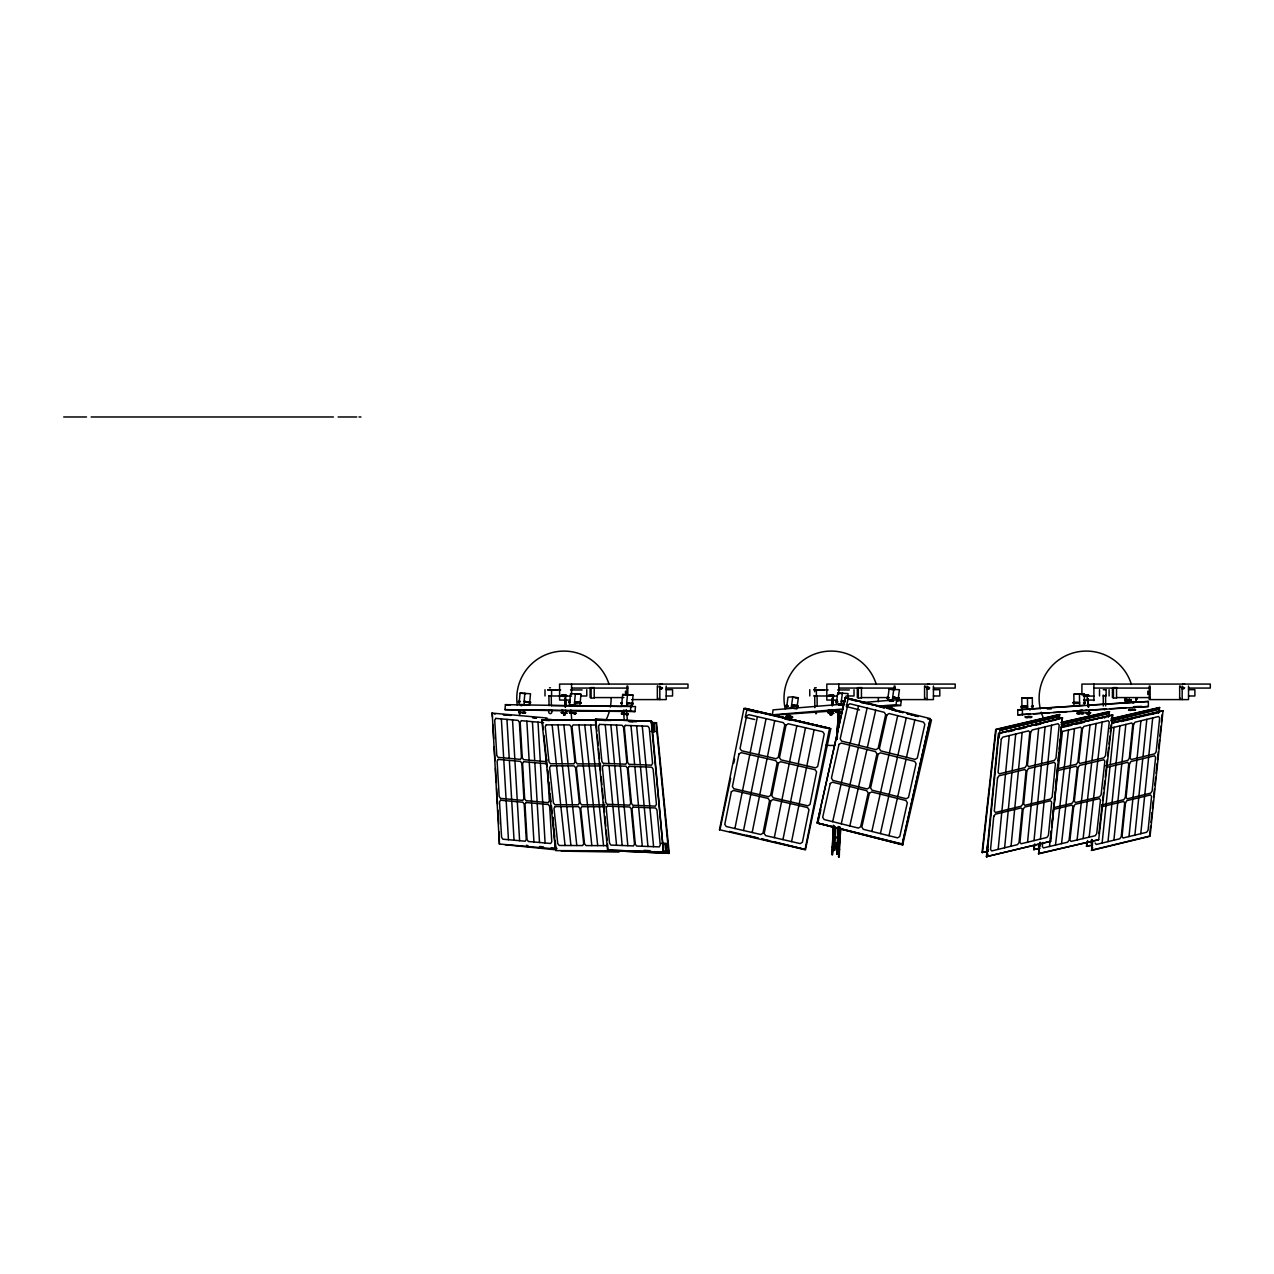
<?xml version="1.0" encoding="UTF-8"?>
<svg xmlns="http://www.w3.org/2000/svg" width="1274" height="1274" viewBox="0 0 1274 1274"><rect width="100%" height="100%" fill="white"/><g stroke="black" fill="none" stroke-linecap="round" stroke-linejoin="round"><path stroke-width="1.5" d="M565.385 696.13C570.879 693.613 553.617 695.126 565.513 695.875M837.002 849.296L837.114 846.175L837.018 849.312M565.56 713.185L567.217 713.169L561.261 712.644L563.267 712.182M839.518 849.981L839.534 848.914M840.267 835.171L840.283 834.104M831.301 713.09L829.772 712.357M837.018 848.978L837.05 848.118M832.129 699.713L831.986 705.35L832.272 699.713M832.018 714.73C825.902 713.95 836.126 717.31 832.145 709.634M836.11 847.895L836.126 847.544M839.725 827.033L838.467 854.233L836.907 854.185L838.149 826.985M832.384 698.439L832.177 705.685L832.225 698.439M1104.701 718.058L1104.096 716.816L1102.806 717.788M840.697 828.657L838.626 857.004L839.55 827.256M839.263 857.02L840.187 827.288M840.553 828.084L840.171 837.002M832.113 711.911L832.161 710.749M832.352 847.704L832.384 846.621M833.1 833.164L833.435 826.125M837.814 721.291L836.986 739.239M838.595 727.247L838.945 715.128M835.696 843.579L835.648 844.582L835.744 842.671L835.601 845.697L835.68 843.929M832.336 704.633C830.138 700.222 837.591 692.913 831.189 695.19L832.702 695.954C830.552 694.266 835.473 700.429 832.288 705.732M832.973 848.787L832.033 854.679L833.323 825.218M837.209 739.047L838.451 709.793L837.034 736.468M832.655 854.711L833.833 826.89M838.499 723.775L838.913 713.838M837.798 721.928L837.91 719.491M833.005 834.98L833.116 832.543M834.39 825.807L833.069 850.284L834.629 850.347L835.792 827.829M834.629 850.347L834.98 842.894L833.403 842.815M836.62 844.025L836.636 843.786M838.626 857.004L839.582 838.085M832.033 854.679L833.435 826.81M833.276 842.878L834.088 827.097M836.907 854.185L838.356 826.476M838.786 848.293L839.518 834.438M561.754 710.765L504.982 709.65L505.412 704.649L635.487 706.576L635.009 711.593L627.063 711.497M565.353 696.48L565.465 695.094L563.506 695.031M987.716 846.286L987.031 853.755L988.114 854.233M518.359 702.006L520.461 701.433L519.107 702.085M520.079 693.104L519.012 704.363L529.427 705.048L530.51 693.773L520.079 693.104L525.684 693.725M523.837 704.411L525.015 701.305L524.124 701.289L524.904 693.152M525.828 702.181C525.732 699.936 526.481 703.025 525.907 702.245M524.124 701.289L530.525 702.707L529.204 701.767M570.147 702.595L568.825 702.5L570.051 701.799M575.545 705.398L569.478 704.856L570.561 693.597L580.976 694.282L580.196 702.404L574.606 701.783L575.37 693.645M569.478 704.856L574.303 704.92L574.526 702.563L579.67 702.261L575.737 701.863L576.23 702.675M575.402 702.579L576.374 701.894M576.915 701.99L576.979 702.77M580.992 703.2L580.18 702.324L580.992 703.2L574.526 702.563M580.116 703.2L579.893 705.541L574.303 704.92M622.253 703.519L620.932 703.423L622.333 702.738M622.668 694.521L621.585 705.78L632.015 706.465L633.082 695.19L622.668 694.521L626.394 694.935M626.41 705.844L627.588 702.722L626.712 702.707L627.493 694.569M628.496 702.818C627.859 705.127 629.324 702.085 628.56 702.882M504.982 709.65L630.423 711.067L630.901 706.067M631.793 704.028L633.194 703.344L626.712 702.707M986.458 856.654L998.482 733.314L1062.325 717.756L1050.716 841.286L986.458 856.654L1050.716 841.286M986.888 856.845L998.912 733.506L1062.755 717.947M998.163 849.36L1001.746 812.653M1001.921 810.901L1005.505 774.194M1005.68 772.283L1009.263 735.56M1004.613 847.783L1008.196 811.076M1008.355 809.34L1011.938 772.617M1012.129 770.706L1015.712 733.999M1011.046 846.223L1014.63 809.516M1014.805 807.764L1018.388 771.057M1018.563 769.13L1022.146 732.423M1027.561 842.194L1031.144 805.486M1031.319 803.735L1034.902 767.028M1035.093 765.117L1038.66 728.409M1034.01 840.617L1037.593 803.91M1037.769 802.174L1041.352 765.467M1041.527 763.54L1045.11 726.833M1040.444 839.056L1044.027 802.349M1044.202 800.598L1047.785 763.89M1047.961 761.979L1051.544 725.256M1050.477 839.136L1051.241 831.301M1051.623 827.383L1052.579 817.605M1052.961 813.688L1053.917 803.894M1054.299 799.976L1055.063 792.141M1055.445 788.224L1056.401 778.446M1056.783 774.528L1057.739 764.734M1058.121 760.817L1058.885 752.998M1059.267 749.08L1060.223 739.286M1060.605 735.369L1061.369 727.534M1061.943 721.657L1062.325 717.756M1092.344 839.821L1091.611 847.401L1092.774 847.831M999.103 736.818L999.485 733.076L1057.133 719.38M624.196 720.256L623.559 710.287M1111.74 722.915L1163.019 710.765L1150.072 836.254L1091.722 850.411L1092.28 840.426M1091.722 850.411L1092.742 840.601M1102.121 843.069L1105.975 805.725M1106.166 803.942L1110.004 766.598M1110.211 764.639L1114.065 727.295M1107.998 841.636L1111.852 804.292M1112.043 802.509L1115.897 765.164M1116.088 763.206L1119.942 725.861M1113.89 840.219L1117.744 802.859M1117.935 801.091L1121.789 763.731M1121.98 761.788L1125.834 724.444M1128.987 836.556L1132.841 799.212M1133.032 797.428L1136.886 760.084M1137.077 758.126L1140.931 720.781M1134.879 835.123L1138.733 797.779M1138.908 795.995L1142.762 758.651M1142.969 756.708L1146.823 719.348M1140.756 833.706L1144.609 796.346M1144.8 794.578L1148.654 757.218M1148.845 755.275L1152.699 717.931M1091.261 850.236L1149.594 836.094L1150.613 826.285M1151.011 822.367L1152.03 812.557M1152.429 808.64L1153.241 800.789M1153.639 796.871L1154.451 789.036M1154.865 785.102L1155.661 777.267M1156.075 773.35L1157.079 763.54M1157.493 759.623L1158.305 751.771M1158.703 747.854L1159.515 740.003M1159.913 736.085L1160.933 726.276M1161.331 722.358L1162.143 714.523M1038.724 850.761L1039.536 843.213M999.15 737.757L999.931 730.336L1058.758 716.498L999.931 730.336M988.274 851.303L982.047 852.465L995.711 729.381L1059.49 714.427L1059.49 718.536M982.477 852.656L996.141 729.588L1059.92 714.634M1062.022 726.626L1112.759 714.969L1098.698 839.693L1038.756 853.787L1039.393 843.866M1038.756 853.787L1040.078 842.098M1042.769 842.48L1042.323 846.43L1043.406 847.911L1067.596 842.225L1069.077 840.139L1072.867 806.585L1071.784 805.104L1053.646 809.372L1051.655 826.953M1049.457 846.493L1051.225 830.855M1055.509 845.06L1059.697 807.955M1059.888 806.187L1064.077 769.066M1064.3 767.123L1068.472 730.018M1061.545 843.643L1065.733 806.522M1065.94 804.77L1070.128 767.649M1070.335 765.706L1074.523 728.585M1077.071 839.996L1081.244 802.875M1081.451 801.123L1085.639 764.002M1085.846 762.059L1090.034 724.938M1083.107 838.579L1087.295 801.457M1087.502 799.69L1091.691 762.569M1091.898 760.642L1096.086 723.521M1089.159 837.145L1093.347 800.04M1097.949 759.208L1102.137 722.103M1093.554 798.272L1097.726 761.151M1098.889 833.658L1102.185 804.435M1102.631 800.534L1103.507 792.731M1103.953 788.845L1104.829 781.042M1105.259 777.156L1107.249 759.607M1107.679 755.721L1108.555 747.918M1109.001 744.016L1109.877 736.229M1110.323 732.327L1111.199 724.54M1111.645 720.638L1112.298 714.794M1158.512 713.201L1158.942 709.427L1157.779 708.981L1110.705 720.638M566.197 695.907C557.216 695.365 568.602 696.862 564.653 695.031M1092.582 845.156L1086.483 846.286L1086.929 842.369M1086.945 846.462L1087.63 840.585M1158.91 711.402L1159.372 707.484L1159.372 711.577M987.891 841.923L987.016 849.376L988.098 849.885M1091.627 839.423L1091.165 843.213L1092.328 843.659M1108.253 717.326L1108.714 713.567L1107.568 713.09L1061.131 724.237M1039.902 848.42L1033.644 849.535L1034.138 845.649M1034.106 849.726L1034.838 843.898M1109.208 715.669L1109.24 711.593L1060.939 722.469M832.511 696.575L832.161 695.158M927.058 687.275C930.832 685.985 928.475 690.922 929.59 687.737M1040.078 843.213L1039.584 846.971L1038.453 846.493M787.985 706.401L785.915 706.115L786.886 705.27M787.412 705.589L787.985 706.385M792.762 696.814L788.001 697.197L786.456 708.376L791.218 707.978L791.536 705.653L793.304 705.748L791.648 704.872L792.762 696.814L798.336 697.802L797.221 705.876L791.648 704.872M793.941 705.876L793.909 705.063L796.696 705.557L793.224 705.732M797.986 706.576L797.19 705.637L797.986 706.576L791.536 705.653M797.11 706.64L796.791 708.965L791.218 707.978M835.664 701.894L837.703 701.417M847.417 698.423L848.086 693.582L837.751 692.976L836.206 704.156L844.678 704.426M837.082 701.226L837.687 702.181L836.524 701.958M840.967 703.758L841.286 701.433L843.149 700.748C842.671 703.137 843.85 699.936 843.229 700.891M845.108 701.321L841.397 700.652L842.512 692.594M888.663 698.311L887.023 698.041L887.994 697.181M893.154 701.289L887.564 700.286L889.109 689.123L899.444 689.728L897.899 700.891M895.081 697.833L892.644 697.579L892.326 699.904L887.564 700.286M892.644 697.579L899.094 698.486L892.756 696.798L893.87 688.724M893.504 697.499L892.756 696.798M894.3 697.77L894.507 696.878M895.081 697.818L894.428 696.878M876.416 706.306L896.052 704.697L896.737 699.745L901.307 700.557L900.622 705.509L881.035 707.118M897.055 698.248L899.189 697.722M662.432 688.342L662.241 687.594M831.269 695.97L832.607 695.365L831.221 695.094M832.4 695.174L832.018 695.938L833.387 695.938M719.444 829.931L743.952 708.487L829.533 728.266L805.025 849.71L719.539 829.724M734.907 828.514L742.169 792.428M742.519 790.708L749.781 754.638M750.163 752.743L757.425 716.657M743.538 830.505L750.8 794.419M751.15 792.715L758.428 756.629M758.794 754.734L766.056 718.663M752.17 832.495L759.431 796.425M759.782 794.705L767.059 758.619M767.426 756.74L774.703 720.654M774.321 837.623L781.583 801.537M781.933 799.817L789.211 763.747M789.577 761.852L796.839 725.766M782.953 839.614L790.214 803.528M790.565 801.824L797.842 765.738M798.209 763.843L805.486 727.773M791.584 841.604L798.862 805.534M799.212 803.814L806.474 767.728M806.84 765.849L814.118 729.763M730.671 778.398L720.129 828.96M733.824 763.062L734.636 759.177M761.82 839.12L805.502 849.519L830.744 728.744L745.274 708.392L830.744 728.744M824.756 727.852L746.994 709.443L745.226 717.278L754.718 719.523M817.191 823.02L845.315 697.404L817.191 823.02L902.279 844.105L930.307 718.616L845.219 697.531M832.686 821.666L841.031 784.322M841.429 782.554L849.774 745.194M850.204 743.252L858.549 705.892M841.27 823.816L849.599 786.456M850.013 784.688L858.342 747.344M858.772 745.386L867.116 708.041M849.838 825.95L858.182 788.606M858.58 786.822L866.925 749.478M867.355 747.519L875.7 710.175M871.83 831.444L880.175 794.1M880.573 792.317L888.918 754.972M889.348 753.014L897.692 715.669M880.414 833.578L888.758 796.234M889.156 794.466L897.501 757.106M897.931 755.163L906.276 717.803M888.981 835.728L897.326 798.368M897.724 796.6L906.069 759.256M906.499 757.297L914.843 719.953M902.183 844.232L930.307 718.616M563.267 696.464L560.783 695.859L565.003 695.938M817.781 823.163L902.74 844.837L817.781 823.163L820.87 809.707M902.645 844.965L931.485 719.874L927.711 718.902M1153.081 714.061L1153.655 713.042M1085.209 696.496L1086.196 695.795L1083.824 696.098M565.178 695.063L560.799 695.875M661.7 688.916L662.448 688.04L659.821 688.995M805.502 849.519L773.302 841.62M743.952 708.487L829.533 728.266M1182.161 688.995L1184.693 687.864M546.944 759.877L545.861 761.645L523.55 759.654L522.26 757.664L520.19 722.438L521.257 720.67L543.584 722.661M832.018 695.938L832.734 695.174L827.973 695.779M1052.738 720.479L1054.49 720.351M660.553 687.371L660.107 688.358L661.461 688.852M1182.893 687.371L1182.431 688.358L1183.801 688.852M551.116 689.728L549.683 689.951L555.687 689.935M548.696 695.97L551.18 695.97M813.608 695.923L815.965 695.97M1105.625 689.728L1103.268 689.728M1103.204 695.97L1105.561 695.923M842.433 712.596L835.696 711.561L838.977 712.341M886.975 708.312L893.886 709.299L891.147 709.22M927.998 687.291L927.265 688.199L928.698 688.852M626.442 710.239L623.543 710.446M562.949 695.827L565.672 695.923M1086.595 694.967L1084.922 695.174L1086.117 694.983M1111.884 721.068L1158.942 709.427M1112.202 723.091L1163.019 710.765M1109.654 728.362L1131.726 723.011L1132.777 724.492L1129.305 758.269L1127.872 760.355L1105.8 765.706M1107.074 767.298L1127.665 762.314L1128.732 763.795L1125.245 797.556L1123.811 799.658L1101.739 805.009M1101.564 806.792L1123.636 801.442L1124.687 802.923L1121.216 836.684L1119.782 838.786L1096.229 844.487L1095.162 843.006M1062.277 724.715L1108.714 713.567M1008.26 731.738L1014.024 730.368M1017.862 729.461L1025.554 727.629M1035.157 725.336L1040.922 723.966M1060.557 727.263L1112.759 714.969M1112.425 722.868L1158.703 712.676M1121.12 721.53L1132.395 718.87M1038.294 853.612L1098.698 839.693M982.047 852.465L987.844 851.096M1112.361 718.393L1159.372 707.484M1110.944 719.014L1159.834 707.659M1086.483 846.286L1090.241 845.41M1062.803 726.546L1107.217 716.402M1063.949 727.008L1071.673 725.24M1075.527 724.349L1083.266 722.581M1061.401 722.661L1109.702 711.784M1033.644 849.535L1039.441 848.229M1085.161 695.907L1086.005 695.763M561.293 851.128L619.037 852.051M654.947 731.547L653.753 731.786L652.925 723.887L654.119 723.648L654.947 731.547L650.998 731.403M664.948 843.706L666.159 843.468L666.907 851.351L665.713 851.589L664.948 843.706L661.031 843.468M652.177 722.677L656.524 722.772L669.232 853.341L612.746 850.714L669.232 853.341M797.333 705.732L796.616 705.541M789.259 716.832L789.37 716.943M897.023 698.216L898.377 698.407M891.052 700.541L893.6 700.987L889.969 700.573M836.238 711.545L837.48 711.72L836.365 711.609M839.009 711.672L840.299 712.134M838.706 711.656L837.241 731.467M890.637 701.337L891.784 701.305M837.384 712.357L836.699 712.198M887.134 707.787L893.966 708.678L890.924 708.87M887.644 708.296L888.711 708.503M891.052 707.946L892.119 708.185L889.236 707.962M890.032 707.866L891.434 708.041L890.239 707.755M541.753 719.858L600.357 719.969L541.753 719.858L555.767 850.618L613.909 850.825M1087.041 694.903L1088.458 694.664L1083.441 695.397M595.292 719.3L651.683 721.307L663.483 852.179L607.555 850.092L595.292 719.3L651.683 721.307M607.555 850.092L663.961 852.099M520.54 705.398L521.623 705.764M526.417 845.283L527.898 845.633M548.664 720.511L549.89 720.304M551.801 719.635L545.877 719.03M505.077 844.71L556.483 849.885M554.731 840.967L555.193 848.898L499.392 844.025L492.194 712.994L492.433 716.959M547.008 718.01L491.7 713.074M788.033 716.052L790.469 716.498M1083.346 695.286L1085.416 694.983M499.392 844.025L499.185 832.049M555.193 848.898L552.836 817.223M494.216 714.013L495.443 713.838M1085.878 710.366L1090.894 710.351M1088.362 714.491L1089.397 714.364L1089.031 710.605C1091.818 720.017 1082.374 709.618 1088.123 714.507M1083.441 696.145L1089.127 695.397M833.929 710.988L828.211 710.191M1081.849 712.946L1080.288 712.994M1132.873 709.507L1135.516 709.57L1130.452 710.303L1135.532 710.191L1132.873 710.144M1089.19 714.38L1088.84 710.988M1027.592 709.347L1032.45 709.029L1032.322 697.706L1021.844 698.041L1021.971 709.363L1027.592 709.347L1027.577 706.99L1021.063 707.054L1026.462 706.242M1084.524 702.085L1085.305 702.85L1083.473 702.882L1085.305 702.054M1084.54 702.866L1085.305 702.85M1125.531 699.092L1124.655 699.936L1131.169 699.872L1131.201 702.229L1125.563 702.229C1122.633 698.805 1127.856 698.932 1125.802 699.123M1030.252 709.108L1029.583 709.14M1135.739 699.522L1136.886 698.709L1135.723 698.741M1030.252 709.905L1029.599 709.921M1133.844 702.786L1132.729 702.818M1028.851 717.342L1024.949 716.768L1031.924 716.689L1028.373 716.641M1028.882 716.402L1027.64 716.418M1030.252 716.721C1033.453 716.736 1026.844 716.657 1029.997 716.641M1078.043 712.978L1079.556 712.946L1076.944 712.994L1083.935 712.914L1081.148 712.883M1132.793 709.284L1131.678 709.315M1134.911 709.602L1133.701 709.618L1134.959 709.586M1088.84 712.755L1090.831 712.723L1085.098 712.723M795.167 698.056L798.336 697.802M841.397 700.652L842.257 700.589M785.915 706.115L786.775 706.051M887.023 698.041L887.882 697.961M797.221 705.876L798.081 705.796M843.929 704.076L773.047 709.873L772.394 714.841L843.054 709.045M861.527 702.627L896.737 699.745M897.39 700.875L901.307 700.557M839.885 710.494L773.939 715.112M1021.637 709.554L1017.751 709.809L1017.815 714.841L1148.368 706.513L1148.352 701.464L1087.821 705.159M1031.351 708.901L1074.109 706.067M814.675 691.782L814.627 687.817L816.268 687.769M549.078 709.682C546.785 715.017 553.84 714.969 551.419 709.634M1073.855 694.266L1084.317 693.948L1084.445 705.27L1079.604 705.589L1073.982 705.589L1073.855 694.266L1084.317 693.948M1021.844 698.041L1032.322 697.706M1079.604 705.589L1079.588 703.232L1073.074 702.5L1079.572 702.436L1079.476 694.266M1079.588 703.232L1077.804 703.28L1079.572 702.436M1136.886 698.709L1135.994 698.773L1136.042 701.91L1125.563 702.229M1027.577 706.99L1025.793 707.054L1027.561 706.21L1027.465 698.025M1032.386 705.828L1033.294 706.608L1031.351 706.624L1033.294 705.828M1073.074 703.296L1074.412 703.264M1124.655 699.936L1126.757 699.904L1125.818 699.904M1021.063 707.054L1022.401 707.022M1131.169 699.872L1124.655 699.155M1021.7 709.698L1017.751 709.809L1148.352 701.464M1017.815 714.841L1027.656 714.188M1033.564 713.806L1049.314 712.755M1053.248 712.5L1067.023 711.593M1072.931 711.195L1086.706 710.287M1090.64 710.016L1106.389 708.981M1110.323 708.726L1126.073 707.675M1133.94 707.166L1148.368 706.513M560.624 689.951L549.763 689.951L555.512 689.935M831.556 710.765L832.862 710.51L829.868 710.414L834.008 710.972M827.766 712.5L833.706 713.297L827.766 712.5L829.613 712.707M565.704 710.828L623.082 711.449M1077.724 703.248L1077.708 702.468M1136.137 699.506L1136.886 699.49M1077.263 703.264L1074.396 702.468M1032.434 706.64L1033.294 706.608M1131.439 701.99L1130.532 702.022L1132.092 701.958M1078.393 712.946L1077.517 712.962L1080.065 713.01M1079.922 712.994L1076.96 713.631L1079.476 713.52M1131.646 710.287L1128.541 710.271L1130.93 710.319M1079.54 713.631C1073.042 713.647 1089.764 713.583 1081.005 713.536M563.474 695.954L566.707 695.827M1029.312 716.736L1028.596 716.689M1025.379 707.022L1025.713 707.022M569.765 701.783L568.905 701.719M580.227 702.324L579.75 702.324M621.776 702.707L621.011 702.643M571.437 705.764L575.482 706.162L573.682 706.067M572.663 705.876L571.564 705.812M522.611 712.835C530.892 713.886 515.747 711.879 520.333 712.803M571.692 712.628L576.23 713.09L569.287 712.421L571.676 712.771M574.144 712.899C570.991 712.341 578.093 713.36 574.319 713.026M626.442 713.934L628.337 714.013L621.473 713.376L626.123 713.695M567.344 710.828L561.611 710.303L562.774 710.573M1133.334 710.175L1134.959 710.223L1133.223 710.144M1081.021 713.52L1081.276 713.536M1047.292 708.997L1051.241 708.901M1133.94 706.64L1141.822 706.417M1131.63 701.974L1129.942 702.006L1132.204 702.038M1132.713 702.038L1133.876 701.958M1131.057 709.538C1124.767 709.634 1133.446 709.65 1130.643 709.666M1082.98 713.599L1082.661 713.599M836.747 701.194L835.776 701.114M793.957 705.063L793.399 704.968M797.142 706.433L796.505 706.322M887.644 707.675L888.838 707.85M839.518 711.879C843.356 712.341 835.33 711.433 838.897 712.134M789.737 716.705C799.228 717.278 780.644 714.523 788.335 716.434M1027.481 717.278C1019.694 717.612 1038.804 717.278 1028.373 717.278M623.496 713.536L624.77 713.615M626.139 713.822L625.645 713.647M1129.942 709.618L1129.608 709.698M1129.305 699.904C1129.13 700.748 1129.767 697.706 1129.465 699.936M1082.661 712.978L1082.996 712.946M564.908 695.158L563.729 695.142M838.913 704.315L841.588 704.713L838.865 704.395M813.608 689.744L822.319 689.951L817.51 689.951M63.7 416.98L86.521 416.98M91.171 416.98L333.406 416.98M338.12 416.98L356.752 416.98M358.997 416.98L360.94 416.98M659.821 687.275L661.238 687.355M1182.161 687.355L1183.562 687.275M571.58 688.071L627.827 688.087M666.27 688.071L687.976 688.071L687.976 684.074L559.589 684.074L559.589 700.063L569.86 700.063M838.802 688.071L895.065 688.087M933.492 688.071L955.197 688.071L955.197 684.074L826.826 684.074L826.826 700.063L837.098 700.063M1093.904 688.071L1150.167 688.087M1188.594 688.071L1210.3 688.071L1210.3 684.074L1081.913 684.074L1081.913 694.919M927.058 688.995L928.459 688.995M549.572 689.935L547.9 689.919L549.683 689.951L548.696 689.696M555.098 689.951L557.041 689.951M666.191 689.68L672.561 689.68L672.561 695.986L666.191 695.986M933.428 689.68L939.798 689.68L939.798 695.986L933.428 695.986M1188.531 689.68L1194.885 689.68L1194.885 695.986L1188.531 695.986M570.545 689.951L582.122 689.951M828.132 689.951L814.468 689.951M837.623 689.951L849.344 689.951M559.413 695.986L551.594 695.986L551.594 689.696M580.912 695.986L586.773 695.986L586.773 689.696M828.259 695.986L816.379 695.986L816.379 689.696M846.079 695.986L854.01 695.986L854.01 689.696M559.589 696.066L571.58 696.066M826.826 696.066L837.098 696.066M1083.633 696.066L1093.904 696.066M591.088 697.579L590.101 697.579L590.101 688.087M594.21 697.579L623.878 697.579M858.326 697.579L857.322 697.579L857.322 688.087M861.447 697.579L889.125 697.579M1113.428 697.579L1112.425 697.579L1112.425 688.087M1116.55 697.579L1150.167 697.579M631.745 699.601L657.336 699.601L657.336 686.065M897.007 699.601L924.558 699.601L924.558 686.065M1083.633 700.063L1093.904 700.063M1073.074 702.5L1077.294 702.5M1027.561 706.21L1021.063 706.274M1022.465 706.274L1025.283 706.258M1087.534 712.692L1087.709 712.755M816.379 689.951L824.262 689.951M564.509 714.682C567.758 714.746 561.229 714.666 564.35 714.73M596.503 725.017L573.045 724.938L571.994 726.801L575.768 761.995L577.218 763.859L600.675 763.938M600.898 765.977L577.441 765.897L576.389 767.76L580.164 802.938L581.613 804.818L605.07 804.897M605.261 806.745L581.804 806.665L580.753 808.528L584.527 843.706L585.976 845.586L607.491 845.649M551.801 689.951L552.805 689.951M576.151 694.219L580.976 694.282M629.866 695.158L633.082 695.19M574.606 701.783L575.482 701.799M530.605 701.926L529.283 701.831M580.196 702.404L581.071 702.42M568.825 702.5L569.701 702.515M633.194 703.344L631.872 703.248M620.932 703.423L621.776 703.519M551.196 705.621L621.76 706.417M545.543 720.399L549.492 720.463M547.9 689.919L549.142 689.951M549.524 687.817L550.479 687.769M1104.064 709.682L1105.004 709.618M815.615 713.663L816.57 713.599M789.784 716.928L790.883 716.864L785.867 716.402L792.778 717.373L789.498 716.593M564.812 713.01L563.267 712.421M837.114 846.764L838.69 846.812M832.75 694.983L828.61 695.078M580.148 703.105L579.67 703.105M519.282 701.289L518.422 701.226M575.115 705.382L572.074 705.048L575.545 705.366M625.311 714.284L628.289 714.634L626.378 714.571M522.722 712.867L523.741 712.93M523.725 712.962L522.945 713.074M890 700.35L891.243 700.557M889.889 701.13L891.243 701.241M890.032 708.726L890.892 708.854M787.826 705.637L786.026 705.334M623.432 713.599L623.957 713.631M571.389 713.329L570.465 713.153M610.883 720.495L597.856 720.129L605.835 720.431A47.186 47.186 0 0 0 609.545 710.478M628.623 721.339L636.522 721.721M650.727 722.501L656.524 722.772M629.006 721.562L632.86 721.737M574.271 713.647C580.61 713.918 564.207 712.421 571.612 713.392M662.241 843.229L666.159 843.468M662.99 851.128L666.907 851.351M644.166 850.347L650.043 850.682M624.849 713.344L625.311 713.392M523.391 712.262L525.764 712.596L518.821 711.911L520.381 712.182M520.031 712.612L520.525 712.676M830.648 695.811L833.913 696.018M839.789 713.09C848.245 713.408 828.976 711.019 838.881 712.962M572.79 705.048L571.516 704.984L572.567 705.143M625.9 714.284L621.346 713.966L624.626 714.411M627.015 714.571L624.61 714.3M520.222 712.039L519.903 712.023M523.009 712.453L525.207 712.564L523.216 712.309M839.025 704.219L842.241 704.841L840.314 704.474M838.913 705L840.426 705.175M788.94 715.829L790.326 716.115M786.806 716.402L787.109 716.545M791.536 717.23L791.68 717.358M529.379 702.627L529.029 702.595M625.582 714.268L627.334 714.603M890.988 708.376L891.673 708.264M570.497 713.106L571.373 713.36M838.324 712.198L838.324 712.086M503.23 714.618L511.033 715.399M503.978 715.001L510.763 715.367M505.412 704.649L510.03 705.159M539.571 846.477L543.441 846.907M551.18 847.767L556.993 848.404M626.633 703.487L633.114 704.124M630.423 711.067L635.009 711.593M524.06 702.07L530.525 702.707M835.139 838.021L837.145 837.703L836.54 836.97M890.844 700.397L892.389 700.62M890.829 708.663L891.338 708.663M839.486 704.267L841.015 704.649L839.932 704.697M888.615 697.388L887.134 697.26M892.724 708.519L892.867 708.663M839.98 712.516L840.123 712.66M787.029 715.908L787.364 715.845M791.934 716.657L791.759 716.736M788.335 716.912L788.319 717.023M1028.166 714.109L1030.252 713.599M889.109 689.123L892.835 689.775M894.953 697.77L897.692 698.248M899.094 698.486L898.377 698.391M837.751 692.976L841.461 693.645M896.052 704.697L900.622 705.509M841.286 701.433L844.996 702.085M838.069 704.474L841.78 705.143M838.977 704.522L839.853 704.57M561.261 712.644L562.582 712.914M1079.906 710.223L1082.231 709.857M746.771 709.952L758.157 712.644M784.704 718.934L790.406 720.272M746.723 835.298L758.11 838.005M761.916 838.913L769.512 840.713M729.524 831.428L758.014 838.212M817.287 822.893L902.279 844.105M884.347 707.755L846.621 698.056L872.929 704.968M891.88 709.682L903.202 712.596L891.641 709.745M918.283 716.466L906.977 713.567L918.013 716.514M876.576 705.892L884.236 707.882M857.498 701.369L848.086 698.948L846.334 706.529L859.504 709.905M861.272 702.34L866.925 703.789M547.294 765.658L545.989 763.683L523.678 761.693L522.595 763.444L524.665 798.687L525.955 800.661L548.282 802.652L549.349 800.9L547.517 769.576M1086.849 694.935L1088.426 707.15M1087.375 699.378L1088.267 706.72M590.642 725.002L594.815 763.922M595.038 765.961L599.21 804.881M599.401 806.729L603.573 845.633M584.766 724.986L588.938 763.906M589.161 765.929L593.334 804.849M593.541 806.697L597.713 845.618M578.906 724.97L583.078 763.874M583.301 765.913L587.473 804.834M587.664 806.681L591.837 845.602M563.856 724.906L568.029 763.827M568.252 765.865L572.424 804.77M572.631 806.633L576.803 845.538M557.996 724.89L562.168 763.811M562.391 765.833L566.564 804.754M566.755 806.601L570.927 845.522M552.136 724.874L556.308 763.779M556.531 765.817L560.703 804.738M560.894 806.585L565.067 845.506M542.421 721.721L543.265 729.524M543.887 735.385L547.247 766.598M547.661 770.515L548.505 778.318M548.919 782.22L549.747 790.023M550.177 793.925L551.005 801.728M551.435 805.63L552.263 813.449M552.677 817.351L553.521 825.154M553.935 829.056L554.779 836.859M555.193 840.76L556.037 848.58M1088.569 707.134L1087.63 698.104L1088.458 705.334M1087.757 699.378L1088.553 706.879M1089.031 710.749L1089.397 714.364M656.03 722.868L668.739 853.437M651.205 721.387L663.483 852.179M642.271 726.021L645.918 764.941M646.109 766.98L649.772 805.901M649.931 807.764L653.594 846.684M636.618 725.814L640.281 764.734M640.472 766.773L644.118 805.694M644.294 807.541L647.94 846.477M630.98 725.591L634.627 764.527M634.834 766.55L638.481 805.486M638.656 807.334L642.303 846.255M616.505 725.049L620.167 763.97M620.358 766.008L624.005 804.945M624.18 806.792L627.827 845.713M610.867 724.842L614.514 763.763M614.721 765.801L618.368 804.722M618.543 806.569L622.19 845.506M605.23 724.619L608.876 763.556M609.068 765.594L612.73 804.515M612.89 806.362L616.552 845.299M595.77 719.205L596.885 731.101M597.251 735.066L598.191 744.971M598.557 748.937L599.497 758.842M599.863 762.808L600.611 770.722M601.169 776.678L601.901 784.609M602.284 788.558L603.207 798.48M603.589 802.429L604.513 812.35M604.879 816.316L605.819 826.221M606.185 830.186L607.109 840.092M607.491 844.057L608.048 849.997M570.879 709.952L571.755 719.81M626.553 710.128L627.318 719.969M537.994 722.167L540.287 761.135M540.415 763.174L542.692 802.158M542.804 804.005L545.097 842.99M532.421 721.673L534.714 760.642M534.825 762.68L537.118 801.664M537.23 803.512L539.507 842.496M526.847 721.164L529.124 760.148M529.251 762.186L531.545 801.155M531.64 803.018L533.933 841.987M512.53 719.89L514.807 758.858M514.935 760.897L517.228 799.881M517.324 801.728L519.617 840.713M506.941 719.38L509.234 758.364M509.361 760.403L511.638 799.387M511.75 801.235L514.043 840.219M501.367 718.886L503.66 757.871M503.771 759.909L506.065 798.878M506.176 800.741L508.453 839.709M492.895 724.906L493.707 738.793M494.169 746.723L494.997 760.61M495.459 768.556L496.271 782.443M496.621 788.399L497.545 804.276M497.895 810.216L498.723 824.119M565.194 707.134L565.353 699.617M565.29 698.327L565.369 705.605M1105.545 694.999L1105.673 705.971M1103.204 695.031L1103.332 706.003M1022.369 709.809L1022.433 714.841M817.064 695.731L817.175 705.669M814.723 695.763L814.85 707.691M565.13 698.327L565.21 705.605M551.26 695.731L551.371 705.669M548.919 695.763L549.03 705.7M565.529 699.585L565.56 706.99M1188.531 686.065L1188.531 699.601L1180.281 699.601L1180.281 698.136M1182.161 686.065L1182.161 699.601M1180.281 686.065L1180.281 687.196M1179.66 686.065L1179.66 699.601L1150.135 699.601L1150.135 686.065M1149.259 686.065L1149.259 699.601M1147.826 691.113L1147.826 694.553M1109.097 689.696L1109.097 695.97M1106.103 689.696L1106.103 695.97M1099.51 689.696L1099.51 695.97M1093.904 684.074L1093.904 700.652M933.428 686.065L933.428 699.601L925.179 699.601L925.179 698.136M927.058 686.065L927.058 699.601M925.179 686.065L925.179 687.196M895.033 686.065L895.033 689.648M894.157 686.065L894.157 689.648M858.023 689.696L858.023 695.97M838.802 684.074L838.802 694.346M809.77 689.696L809.77 695.97M666.191 686.065L666.191 699.601L657.957 699.601L657.957 698.136M659.821 686.065L659.821 699.601M657.957 686.065L657.957 687.196M627.795 686.065L627.795 694.808M626.935 686.065L626.935 695.047M625.486 691.113L625.486 694.553M571.58 684.074L571.58 694.346M545.001 689.696L545.001 695.97M1043.788 718.759A47.186 47.186 0 0 1 1041.208 712.166M1040.301 708.79A47.186 47.186 0 0 1 1074.078 652.686A47.186 47.186 0 0 1 1131.392 684.377M611.154 698.279A47.186 47.186 0 0 1 610.326 707.054M520.031 715.51A47.186 47.186 0 0 1 518.391 710.478M517.308 705.302A47.186 47.186 0 0 1 553.473 652.272A47.186 47.186 0 0 1 609.052 684.377M878.375 698.279A47.186 47.186 0 0 1 878.248 701.783M834.709 745.322A47.186 47.186 0 0 1 825.918 745.163M785.198 708.79A47.186 47.186 0 0 1 818.975 652.686A47.186 47.186 0 0 1 876.289 684.377M565.513 695.11L565.497 706.465L565.513 695.11M563.793 712.803L563.777 714.73L563.793 712.803M832.4 699.713L832.209 705.35L832.559 699.649M830.298 712.707L830.186 714.634L830.298 712.707M993.768 816.316L990.535 849.503L991.729 850.936L1017.496 844.646L1019.025 842.56L1022.258 809.372L1021.063 807.939L995.312 814.213L993.768 816.316M997.526 777.857L994.293 811.044L995.488 812.478L1021.238 806.187L1022.783 804.101L1026.016 770.913L1024.822 769.48L999.071 775.77L997.526 777.857M1001.284 739.239L998.052 772.426L999.246 773.844L1025.013 767.569L1026.541 765.467L1029.79 732.279L1028.58 730.862L1002.829 737.136L1001.284 739.239M1023.165 809.149L1019.933 842.337L1021.127 843.77L1046.894 837.48L1048.422 835.394L1051.671 802.206L1050.477 800.773L1024.71 807.063L1023.165 809.149M1026.924 770.69L1023.691 803.878L1024.885 805.311L1050.652 799.021L1052.181 796.935L1055.413 763.747L1054.219 762.314L1028.468 768.604L1026.924 770.69M1030.682 732.072L1027.449 765.26L1028.644 766.677L1054.41 760.403L1055.955 758.301L1059.188 725.113L1057.993 723.696L1032.227 729.97L1030.682 732.072M1125.515 802.731L1122.044 836.492L1123.095 837.989L1146.648 832.272L1148.081 830.17L1151.569 796.409L1150.502 794.928L1126.949 800.629L1125.515 802.731M1129.56 763.604L1126.073 797.365L1127.14 798.862L1150.693 793.145L1152.126 791.058L1155.598 757.282L1154.531 755.801L1130.994 761.502L1129.56 763.604M1133.605 724.301L1130.134 758.062L1131.185 759.559L1154.738 753.842L1156.171 751.756L1159.659 717.995L1158.592 716.498L1135.038 722.199L1133.605 724.301M1058.025 770.483L1053.853 807.605L1071.991 803.337L1073.472 801.25L1077.263 767.696L1076.18 766.215L1058.025 770.483M1062.436 731.435L1058.248 768.556L1076.387 764.289L1077.868 762.202L1081.658 728.648L1080.575 727.167L1062.436 731.435M1073.711 806.394L1069.937 839.948L1071.02 841.413L1095.21 835.728L1096.691 833.642L1100.481 800.088L1099.398 798.607L1075.208 804.308L1073.711 806.394M1078.107 767.505L1074.316 801.059L1075.399 802.54L1099.589 796.839L1101.086 794.769L1104.861 761.215L1103.778 759.734L1079.588 765.419L1078.107 767.505M1082.502 728.441L1078.728 761.995L1079.811 763.476L1104.001 757.791L1105.482 755.705L1109.256 722.151L1108.173 720.67L1083.983 726.371L1082.502 728.441M660.394 684.027L662.114 684.265L660.442 683.931M927.631 684.027L929.351 684.265L927.679 683.931M1182.734 684.027L1184.47 684.154L1182.734 684.027M731.356 791.743L724.779 824.358L726.26 826.523L760.801 834.502L762.983 833.18L769.56 800.566L768.063 798.416L733.537 790.437L731.356 791.743M738.968 753.953L732.407 786.568L733.888 788.717L768.429 796.696L770.611 795.39L777.172 762.776L775.691 760.61L741.149 752.631L738.968 753.953M746.612 715.972L740.035 748.586L741.532 750.752L776.057 758.731L778.239 757.425L784.816 724.795L783.335 722.645L748.793 714.666L746.612 715.972M770.77 800.852L764.193 833.467L765.69 835.633L800.215 843.611L802.397 842.289L808.974 809.675L807.493 807.525L772.952 799.546L770.77 800.852M778.382 763.062L771.821 795.677L773.302 797.827L807.843 805.805L810.025 804.499L816.586 771.885L815.105 769.719L780.564 761.741L778.382 763.062M786.026 725.081L779.465 757.696L780.946 759.861L815.487 767.84L817.669 766.534L824.23 733.904L822.749 731.754L788.208 723.775L786.026 725.081M830.234 783.526L822.686 817.287L824.119 819.532L858.405 828.084L860.635 826.746L868.183 792.985L866.75 790.74L832.448 782.188L830.234 783.526M838.977 744.398L831.428 778.159L832.862 780.405L867.164 788.972L869.378 787.635L876.926 753.874L875.493 751.628L841.19 743.061L838.977 744.398M847.751 705.095L840.203 738.856L841.62 741.102L875.923 749.669L878.152 748.332L885.685 714.571L884.267 712.325L849.965 703.758L847.751 705.095M869.378 793.288L861.845 827.049L863.262 829.31L897.565 837.862L899.778 836.524L907.327 802.763L905.91 800.518L871.607 791.95L869.378 793.288M878.12 754.176L870.588 787.937L872.005 790.183L906.308 798.734L908.521 797.397L916.07 763.636L914.652 761.39L880.35 752.838L878.12 754.176M886.895 714.873L879.363 748.634L880.78 750.88L915.082 759.431L917.296 758.094L924.844 724.333L923.427 722.087L889.125 713.536L886.895 714.873M546.259 724.842L545.224 726.706L548.998 761.884L550.432 763.763L573.905 763.843L574.94 761.979L571.166 726.801L569.733 724.922L546.259 724.842M550.655 765.801L549.62 767.665L553.394 802.843L554.827 804.722L578.3 804.802L579.336 802.938L575.561 767.744L574.128 765.881L550.655 765.801M599.576 724.412L598.557 726.244L601.869 761.422L603.239 763.333L625.805 764.193L626.824 762.362L623.527 727.167L622.158 725.256L599.576 724.412M555.034 806.569L553.983 808.433L557.757 843.611L559.206 845.474L582.664 845.57L583.699 843.706L579.941 808.512L578.492 806.649L555.034 806.569M625.343 725.384L624.324 727.215L627.62 762.393L628.99 764.304L651.555 765.164L652.575 763.333L649.278 728.139L647.909 726.228L625.343 725.384M603.43 765.371L602.411 767.203L605.707 802.397L607.077 804.308L629.659 805.152L630.678 803.321L627.365 768.142L625.996 766.215L603.43 765.371M629.181 766.343L628.162 768.174L631.474 803.353L632.844 805.279L655.409 806.124L656.428 804.292L653.132 769.114L651.747 767.187L629.181 766.343M607.252 806.155L606.233 807.971L609.529 843.165L610.915 845.076L633.481 845.92L634.5 844.105L631.187 808.91L629.818 806.999L607.252 806.155M633.003 807.127L631.984 808.942L635.296 844.136L636.666 846.047L659.231 846.891L660.251 845.076L656.954 809.882L655.569 807.971L633.003 807.127M495.777 718.393L494.71 720.16L496.78 755.386L498.07 757.361L520.397 759.368L521.464 757.6L519.394 722.358L518.104 720.383L495.777 718.393M498.198 759.4L497.115 761.167L499.185 796.409L500.491 798.384L522.802 800.375L523.885 798.607L521.814 763.381L520.525 761.406L498.198 759.4M500.586 800.231L499.519 801.999L501.574 837.241L502.88 839.216L525.191 841.206L526.273 839.439L524.203 804.212L522.913 802.238L500.586 800.231M526.066 802.509L524.984 804.276L527.054 839.518L528.344 841.493L550.671 843.484L551.753 841.716L549.683 806.49L548.377 804.515L526.066 802.509M840.776 712.978L841.971 713.169L840.872 712.962M892.134 709.108L893.329 709.284L892.23 709.108M1025.554 717.358L1028.054 717.405L1025.634 717.358M1030.172 717.358L1031.367 717.342L1030.172 717.358M1129.146 710.239L1130.516 710.319L1129.146 710.239M837.544 712.644L838.674 712.851L837.544 712.644M1028.914 717.278L1030.045 717.278L1029.01 717.278M1028.007 716.784L1027.051 716.784L1028.054 716.784M569.892 712.437L571.453 712.692L569.972 712.437M574.415 713.567C570.641 712.851 577.823 714.109 574.51 713.583M621.999 713.36L623.193 713.488L622.094 713.36M621.951 713.981L623.145 714.109L621.951 713.981M566.277 710.558L565.146 710.573L566.277 710.558M594.21 687.594L591.088 687.594L591.088 698.072L594.21 698.072L594.21 687.594M861.447 687.594L858.326 687.594L858.326 698.072L861.447 698.072L861.447 687.594M1116.55 687.594L1113.428 687.594L1113.428 698.072L1116.55 698.072L1116.55 687.594M536.386 717.931L532.484 717.549L536.481 717.947M1088.442 704.984L1087.853 699.362L1088.458 704.984"/></g></svg>
